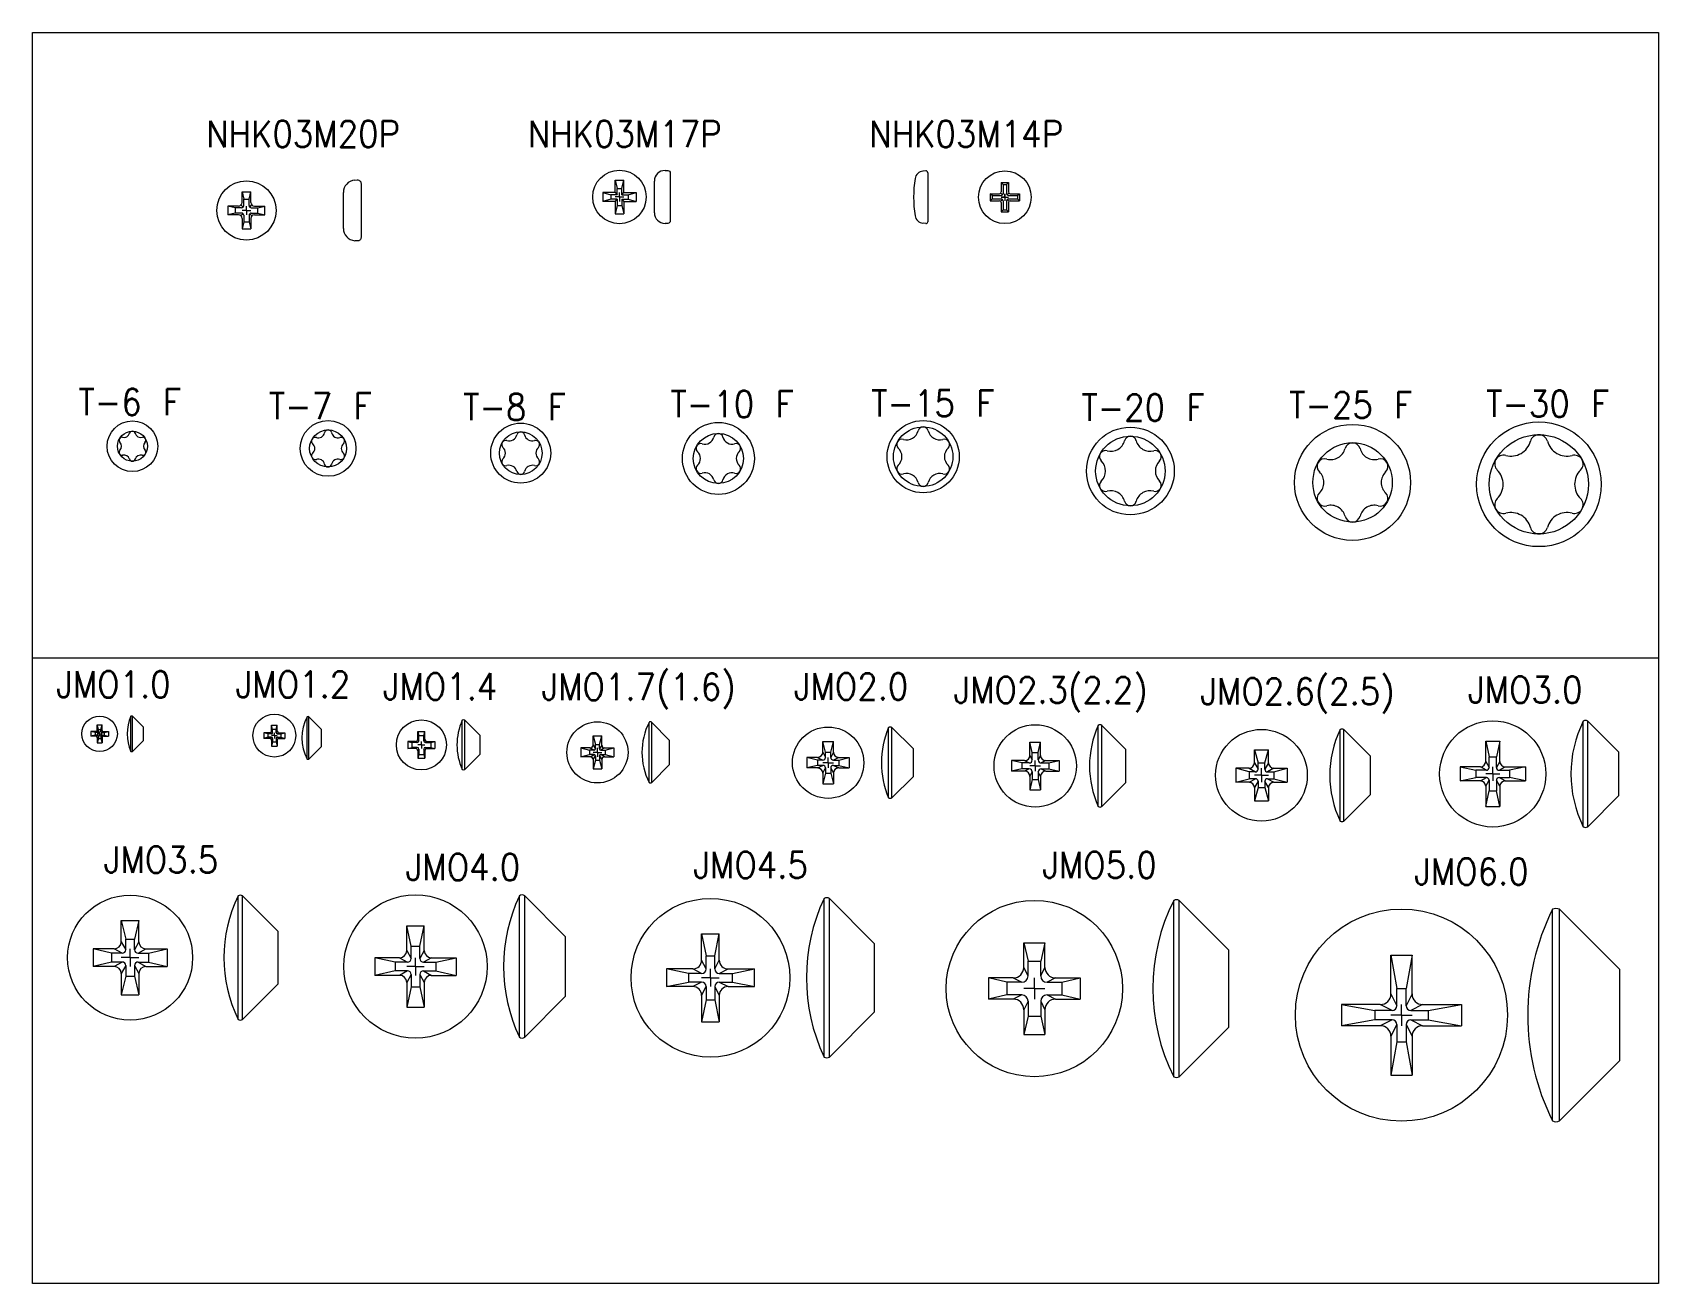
# Model space of a CAD drawing. Header units: millimetres. Extents: x 1190 to 1493, y 468 to 700.
# Drawn here: x 1295.4 to 1387.6, y 548 to 618.9 of the extents above; entities that cross this region are included whole.
import ezdxf

# ---------------------------------------------------------------- set-up
doc = ezdxf.new("R2010")
doc.units = ezdxf.units.MM
doc.styles.add('数字', font='txt.shx', dxfattribs={"width": 0.9, "height": 3, "bigfont": 'gbcbig.shx'})

msp = doc.modelspace()

# ---------------------------------------------------------------- linework, layer by layer
at = {"lineweight": 5}
for p, q in [((1328.467, 609.866), (1328.467, 610.566)), ((1328.467, 610.566), (1328.967, 610.566)), ((1328.967, 609.866), (1328.967, 610.566)), ((1307.316, 609.302), (1307.316, 609.902)), ((1307.316, 609.902), (1307.816, 609.902)), ((1307.414, 609.127), (1307.414, 609.493)), ((1307.414, 609.493), (1307.719, 609.493)), ((1307.719, 609.127), (1307.719, 609.493)), ((1307.816, 609.302), (1307.816, 609.902)), ((1328.467, 609.866), (1327.767, 609.866)), ((1327.767, 609.866), (1327.767, 609.366)), ((1328.589, 609.744), (1328.23, 609.744)), ((1328.23, 609.744), (1328.23, 609.487)), ((1328.589, 609.487), (1328.23, 609.487)), ((1328.717, 609.616), (1328.467, 609.616)), ((1328.589, 609.744), (1328.589, 610.103)), ((1328.589, 610.103), (1328.846, 610.103)), ((1328.589, 609.487), (1328.589, 609.128)), ((1328.717, 609.616), (1328.717, 609.866)), ((1328.717, 609.616), (1328.967, 609.616)), ((1328.717, 609.616), (1328.717, 609.366)), ((1328.846, 609.744), (1328.846, 610.103)), ((1328.846, 609.744), (1329.205, 609.744)), ((1328.846, 609.487), (1329.205, 609.487)), ((1328.846, 609.487), (1328.846, 609.128)), ((1328.967, 609.866), (1329.667, 609.866)), ((1329.205, 609.744), (1329.205, 609.487)), ((1329.667, 609.866), (1329.667, 609.366)), ((1307.116, 609.102), (1306.516, 609.102)), ((1306.516, 609.102), (1306.516, 608.602)), ((1307.116, 608.602), (1306.516, 608.602)), ((1307.292, 609.005), (1306.926, 609.005)), ((1306.926, 609.005), (1306.926, 608.699)), ((1307.292, 608.699), (1306.926, 608.699)), ((1307.566, 608.852), (1307.316, 608.852)), ((1307.414, 608.577), (1307.414, 608.211)), ((1307.566, 608.852), (1307.566, 609.102)), ((1307.566, 608.852), (1307.816, 608.852)), ((1307.566, 608.852), (1307.566, 608.602)), ((1307.719, 608.577), (1307.719, 608.211)), ((1307.841, 609.005), (1308.207, 609.005)), ((1307.841, 608.699), (1308.207, 608.699)), ((1308.016, 609.102), (1308.616, 609.102)), ((1308.016, 608.602), (1308.616, 608.602)), ((1308.207, 608.699), (1308.207, 609.005)), ((1308.616, 608.602), (1308.616, 609.102)), ((1328.467, 609.366), (1327.767, 609.366)), ((1328.467, 609.366), (1328.467, 608.666)), ((1328.467, 608.666), (1328.967, 608.666)), ((1328.589, 609.128), (1328.846, 609.128)), ((1328.967, 609.366), (1329.667, 609.366)), ((1328.967, 609.366), (1328.967, 608.666)), ((1307.316, 608.402), (1307.316, 607.802)), ((1307.316, 607.802), (1307.816, 607.802)), ((1307.414, 608.211), (1307.719, 608.211)), ((1307.816, 608.402), (1307.816, 607.802)), ((1295.437, 583.473), (1387.631, 583.473))]:
    msp.add_line(p, q, dxfattribs=at)
at = {"lineweight": 5, "ltscale": 0.5}
for p, q in [((1328.467, 610.566), (1328.589, 610.103)), ((1328.846, 610.103), (1328.967, 610.566)), ((1346.093, 611.092), (1345.929, 611.078)), ((1346.201, 610.993), (1346.201, 608.211)), ((1350.369, 610.427), (1350.369, 609.902)), ((1350.369, 610.427), (1350.769, 610.427)), ((1350.469, 610.327), (1350.369, 610.427)), ((1350.469, 610.327), (1350.469, 609.802)), ((1350.469, 610.327), (1350.669, 610.327)), ((1350.669, 610.327), (1350.769, 610.427)), ((1350.669, 610.327), (1350.669, 609.802)), ((1350.769, 610.427), (1350.769, 609.902)), ((1307.316, 609.902), (1307.414, 609.493)), ((1307.719, 609.493), (1307.816, 609.902)), ((1327.767, 609.866), (1328.23, 609.744)), ((1328.23, 609.487), (1327.767, 609.366)), ((1328.467, 609.866), (1328.589, 609.744)), ((1328.467, 609.366), (1328.589, 609.487)), ((1328.846, 609.744), (1328.967, 609.866)), ((1328.846, 609.487), (1328.967, 609.366)), ((1329.205, 609.744), (1329.667, 609.866)), ((1329.205, 609.487), (1329.667, 609.366)), ((1349.744, 609.802), (1350.269, 609.802)), ((1349.744, 609.802), (1349.744, 609.402)), ((1349.844, 609.702), (1349.744, 609.802)), ((1349.844, 609.502), (1349.744, 609.402)), ((1349.744, 609.402), (1350.269, 609.402)), ((1349.844, 609.702), (1350.369, 609.702)), ((1349.844, 609.702), (1349.844, 609.502)), ((1349.844, 609.502), (1350.369, 609.502)), ((1350.439, 609.731), (1350.339, 609.831)), ((1350.439, 609.472), (1350.339, 609.372)), ((1350.569, 609.602), (1350.369, 609.602)), ((1350.369, 609.602), (1350.769, 609.602)), ((1350.469, 609.402), (1350.469, 608.877)), ((1350.569, 609.602), (1350.569, 609.802)), ((1350.569, 609.802), (1350.569, 609.402)), ((1350.569, 609.602), (1350.769, 609.602)), ((1350.569, 609.602), (1350.569, 609.402)), ((1350.669, 609.402), (1350.669, 608.877)), ((1350.698, 609.731), (1350.798, 609.831)), ((1350.698, 609.472), (1350.798, 609.372)), ((1350.769, 609.702), (1351.294, 609.702)), ((1350.769, 609.502), (1351.294, 609.502)), ((1350.869, 609.802), (1351.394, 609.802)), ((1350.869, 609.402), (1351.394, 609.402)), ((1351.294, 609.702), (1351.394, 609.802)), ((1351.294, 609.702), (1351.294, 609.502)), ((1351.294, 609.502), (1351.394, 609.402)), ((1351.394, 609.802), (1351.394, 609.402)), ((1306.926, 609.005), (1306.516, 609.102)), ((1306.926, 608.699), (1306.516, 608.602)), ((1307.378, 609.04), (1307.258, 609.161)), ((1307.378, 608.664), (1307.258, 608.543)), ((1307.755, 609.04), (1307.875, 609.161)), ((1307.755, 608.664), (1307.875, 608.543)), ((1308.207, 609.005), (1308.616, 609.102)), ((1308.207, 608.699), (1308.616, 608.602)), ((1328.589, 609.128), (1328.467, 608.666)), ((1328.846, 609.128), (1328.967, 608.666)), ((1350.369, 609.302), (1350.369, 608.777)), ((1350.469, 608.877), (1350.369, 608.777)), ((1350.369, 608.777), (1350.769, 608.777)), ((1350.469, 608.877), (1350.669, 608.877)), ((1350.669, 608.877), (1350.769, 608.777)), ((1350.769, 609.302), (1350.769, 608.777)), ((1307.414, 608.211), (1307.316, 607.802)), ((1307.719, 608.211), (1307.816, 607.802)), ((1346.093, 608.111), (1345.929, 608.126)), ((1301.008, 578.172), (1301.008, 580.172)), ((1301.108, 578.172), (1301.108, 580.172)), ((1301.108, 580.172), (1301.708, 579.572)), ((1311.009, 577.742), (1311.009, 580.142)), ((1311.109, 577.742), (1311.109, 580.142)), ((1311.109, 580.142), (1311.809, 579.442)), ((1319.803, 577.142), (1319.803, 579.942)), ((1319.953, 577.142), (1319.953, 579.942)), ((1319.953, 579.942), (1320.803, 579.092)), ((1383.366, 573.899), (1383.366, 579.899)), ((1383.616, 573.899), (1383.616, 579.899)), ((1383.616, 579.899), (1385.366, 578.149)), ((1299.024, 579.307), (1298.737, 579.307)), ((1298.737, 579.307), (1298.737, 579.037)), ((1298.987, 579.24), (1298.737, 579.307)), ((1298.987, 579.104), (1298.737, 579.037)), ((1299.024, 579.037), (1298.737, 579.037)), ((1299.132, 579.24), (1298.987, 579.24)), ((1298.987, 579.24), (1298.987, 579.104)), ((1299.132, 579.104), (1298.987, 579.104)), ((1299.132, 579.24), (1299.024, 579.307)), ((1299.132, 579.104), (1299.024, 579.037)), ((1299.108, 579.391), (1299.108, 579.677)), ((1299.108, 579.677), (1299.377, 579.677)), ((1299.174, 579.427), (1299.108, 579.677)), ((1299.174, 579.283), (1299.108, 579.391)), ((1299.242, 579.172), (1299.108, 579.172)), ((1299.174, 579.062), (1299.108, 578.953)), ((1299.174, 579.283), (1299.174, 579.427)), ((1299.174, 579.427), (1299.31, 579.427)), ((1299.174, 579.062), (1299.174, 578.917)), ((1299.242, 579.172), (1299.242, 579.307)), ((1299.242, 579.172), (1299.242, 579.037)), ((1299.242, 579.172), (1299.377, 579.172)), ((1299.31, 579.427), (1299.377, 579.677)), ((1299.31, 579.283), (1299.31, 579.427)), ((1299.31, 579.283), (1299.377, 579.391)), ((1299.31, 579.062), (1299.31, 578.917)), ((1299.31, 579.062), (1299.377, 578.953)), ((1299.353, 579.24), (1299.461, 579.307)), ((1299.353, 579.24), (1299.497, 579.24)), ((1299.353, 579.104), (1299.497, 579.104)), ((1299.353, 579.104), (1299.461, 579.037)), ((1299.377, 579.391), (1299.377, 579.677)), ((1299.461, 579.307), (1299.747, 579.307)), ((1299.461, 579.037), (1299.747, 579.037)), ((1299.497, 579.24), (1299.747, 579.307)), ((1299.497, 579.24), (1299.497, 579.104)), ((1299.497, 579.104), (1299.747, 579.037)), ((1299.747, 579.307), (1299.747, 579.037)), ((1301.708, 579.572), (1301.708, 578.772)), ((1308.889, 579.232), (1308.549, 579.232)), ((1308.549, 579.232), (1308.549, 578.912)), ((1308.789, 579.168), (1308.549, 579.232)), ((1308.789, 578.976), (1308.549, 578.912)), ((1308.993, 579.168), (1308.789, 579.168)), ((1308.789, 579.168), (1308.789, 578.976)), ((1308.993, 578.976), (1308.789, 578.976)), ((1308.993, 579.168), (1308.889, 579.232)), ((1308.889, 578.912), (1308.993, 578.976)), ((1308.989, 579.332), (1308.989, 579.672)), ((1308.989, 579.672), (1309.309, 579.672)), ((1309.053, 579.432), (1308.989, 579.672)), ((1308.989, 579.332), (1309.053, 579.228)), ((1309.149, 579.072), (1308.989, 579.072)), ((1309.053, 579.228), (1309.053, 579.432)), ((1309.053, 579.432), (1309.245, 579.432)), ((1309.149, 579.072), (1309.149, 579.232)), ((1309.149, 579.072), (1309.149, 578.912)), ((1309.149, 579.072), (1309.309, 579.072)), ((1309.245, 579.432), (1309.309, 579.672)), ((1309.245, 579.228), (1309.245, 579.432)), ((1309.245, 579.228), (1309.309, 579.332)), ((1309.409, 579.232), (1309.305, 579.168)), ((1309.305, 579.168), (1309.509, 579.168)), ((1309.305, 578.976), (1309.509, 578.976)), ((1309.409, 578.912), (1309.305, 578.976)), ((1309.309, 579.332), (1309.309, 579.672)), ((1309.409, 579.232), (1309.749, 579.232)), ((1309.509, 579.168), (1309.749, 579.232)), ((1309.509, 579.168), (1309.509, 578.976)), ((1309.509, 578.976), (1309.749, 578.912)), ((1309.749, 579.232), (1309.749, 578.912)), ((1311.809, 579.442), (1311.809, 578.442)), ((1317.282, 578.871), (1317.282, 579.301)), ((1317.282, 579.301), (1317.686, 579.301)), ((1317.282, 579.301), (1317.342, 579.076)), ((1317.342, 578.774), (1317.342, 579.076)), ((1317.342, 579.076), (1317.626, 579.076)), ((1317.626, 579.076), (1317.686, 579.301)), ((1317.626, 578.774), (1317.626, 579.076)), ((1317.686, 578.871), (1317.686, 579.301)), ((1320.803, 579.092), (1320.803, 577.992)), ((1327.218, 578.528), (1327.218, 579.059)), ((1327.218, 579.059), (1327.719, 579.059)), ((1327.218, 579.059), (1327.35, 578.566)), ((1327.587, 578.566), (1327.719, 579.059)), ((1327.719, 578.528), (1327.719, 579.059)), ((1330.395, 576.421), (1330.395, 579.821)), ((1330.545, 576.421), (1330.545, 579.821)), ((1330.545, 579.821), (1331.545, 578.821)), ((1343.968, 575.536), (1343.968, 579.536)), ((1344.168, 575.536), (1344.168, 579.536)), ((1344.168, 579.536), (1345.368, 578.336)), ((1355.869, 575.053), (1355.869, 579.653)), ((1356.069, 575.053), (1356.069, 579.653)), ((1356.069, 579.653), (1357.419, 578.303)), ((1369.588, 574.223), (1369.588, 579.423)), ((1369.788, 574.223), (1369.788, 579.423)), ((1369.788, 579.423), (1371.288, 577.923)), ((1299.108, 578.953), (1299.108, 578.667)), ((1299.174, 578.917), (1299.108, 578.667)), ((1299.108, 578.667), (1299.377, 578.667)), ((1299.174, 578.917), (1299.31, 578.917)), ((1299.31, 578.917), (1299.377, 578.667)), ((1299.377, 578.953), (1299.377, 578.667)), ((1301.108, 578.172), (1301.708, 578.772)), ((1308.889, 578.912), (1308.549, 578.912)), ((1309.053, 578.916), (1308.989, 578.812)), ((1308.989, 578.812), (1308.989, 578.472)), ((1309.053, 578.712), (1308.989, 578.472)), ((1308.989, 578.472), (1309.309, 578.472)), ((1309.053, 578.916), (1309.053, 578.712)), ((1309.053, 578.712), (1309.245, 578.712)), ((1309.245, 578.916), (1309.245, 578.712)), ((1309.245, 578.916), (1309.309, 578.812)), ((1309.245, 578.712), (1309.309, 578.472)), ((1309.309, 578.812), (1309.309, 578.472)), ((1309.409, 578.912), (1309.749, 578.912)), ((1311.109, 577.742), (1311.809, 578.442)), ((1317.156, 578.745), (1316.726, 578.745)), ((1316.726, 578.745), (1316.726, 578.34)), ((1316.726, 578.745), (1316.95, 578.685)), ((1316.726, 578.34), (1316.95, 578.4)), ((1317.156, 578.34), (1316.726, 578.34)), ((1317.253, 578.685), (1316.95, 578.685)), ((1316.95, 578.685), (1316.95, 578.4)), ((1317.253, 578.4), (1316.95, 578.4)), ((1317.156, 578.745), (1317.253, 578.685)), ((1317.253, 578.4), (1317.156, 578.34)), ((1317.282, 578.871), (1317.342, 578.774)), ((1317.484, 578.542), (1317.282, 578.542)), ((1317.342, 578.311), (1317.282, 578.214)), ((1317.282, 578.214), (1317.282, 577.784)), ((1317.342, 578.311), (1317.342, 578.009)), ((1317.484, 578.542), (1317.484, 578.745)), ((1317.484, 578.542), (1317.484, 578.34)), ((1317.484, 578.542), (1317.686, 578.542)), ((1317.686, 578.871), (1317.626, 578.774)), ((1317.626, 578.311), (1317.626, 578.009)), ((1317.686, 578.214), (1317.626, 578.311)), ((1317.686, 578.214), (1317.686, 577.784)), ((1317.813, 578.745), (1317.715, 578.685)), ((1317.715, 578.685), (1318.018, 578.685)), ((1317.715, 578.4), (1318.018, 578.4)), ((1317.715, 578.4), (1317.813, 578.34)), ((1317.813, 578.745), (1318.242, 578.745)), ((1317.813, 578.34), (1318.242, 578.34)), ((1318.018, 578.685), (1318.242, 578.745)), ((1318.018, 578.685), (1318.018, 578.4)), ((1318.018, 578.4), (1318.242, 578.34)), ((1318.242, 578.745), (1318.242, 578.34)), ((1327.062, 578.371), (1326.53, 578.371)), ((1326.53, 578.371), (1326.53, 577.871)), ((1326.53, 578.371), (1327.024, 578.24)), ((1327.276, 578.24), (1327.024, 578.24)), ((1327.024, 578.24), (1327.024, 578.002)), ((1327.062, 578.371), (1327.276, 578.24)), ((1327.218, 578.528), (1327.35, 578.314)), ((1327.469, 578.121), (1327.218, 578.121)), ((1327.35, 578.314), (1327.35, 578.566)), ((1327.35, 578.566), (1327.587, 578.566)), ((1327.469, 578.121), (1327.469, 578.371)), ((1327.469, 578.121), (1327.469, 577.871)), ((1327.469, 578.121), (1327.719, 578.121)), ((1327.587, 578.314), (1327.587, 578.566)), ((1327.719, 578.528), (1327.587, 578.314)), ((1327.875, 578.371), (1327.661, 578.24)), ((1327.661, 578.24), (1327.913, 578.24)), ((1327.875, 578.371), (1328.407, 578.371)), ((1327.913, 578.24), (1328.407, 578.371)), ((1327.913, 578.24), (1327.913, 578.002)), ((1328.407, 578.371), (1328.407, 577.871)), ((1331.545, 578.821), (1331.545, 577.421)), ((1340.25, 578.136), (1340.25, 578.736)), ((1340.25, 578.736), (1340.85, 578.736)), ((1340.399, 578.137), (1340.25, 578.736)), ((1340.25, 578.136), (1340.399, 577.837)), ((1340.399, 577.837), (1340.399, 578.137)), ((1340.399, 578.137), (1340.7, 578.137)), ((1340.7, 578.137), (1340.85, 578.736)), ((1340.7, 577.837), (1340.7, 578.137)), ((1340.85, 578.136), (1340.7, 577.837)), ((1340.85, 578.136), (1340.85, 578.736)), ((1345.368, 578.336), (1345.368, 576.736)), ((1351.993, 577.953), (1351.993, 578.703)), ((1351.993, 578.703), (1352.593, 578.703)), ((1352.122, 578.122), (1351.993, 578.703)), ((1352.122, 577.695), (1352.122, 578.122)), ((1352.122, 578.122), (1352.464, 578.122)), ((1352.464, 578.122), (1352.593, 578.703)), ((1352.464, 577.695), (1352.464, 578.122)), ((1352.593, 577.953), (1352.593, 578.703)), ((1357.419, 578.303), (1357.419, 576.403)), ((1364.719, 577.523), (1364.719, 578.273)), ((1364.719, 578.273), (1365.519, 578.273)), ((1364.719, 578.273), (1364.926, 577.522)), ((1365.312, 577.522), (1365.519, 578.273)), ((1365.519, 577.523), (1365.519, 578.273)), ((1377.834, 577.599), (1377.834, 578.749)), ((1377.834, 578.749), (1378.634, 578.749)), ((1377.834, 578.749), (1378.026, 577.859)), ((1378.634, 578.749), (1378.441, 577.859)), ((1378.634, 577.599), (1378.634, 578.749)), ((1385.366, 578.149), (1385.366, 575.649)), ((1317.342, 578.009), (1317.282, 577.784)), ((1317.282, 577.784), (1317.686, 577.784)), ((1317.342, 578.009), (1317.626, 578.009)), ((1317.626, 578.009), (1317.686, 577.784)), ((1319.953, 577.142), (1320.803, 577.992)), ((1326.53, 577.871), (1327.024, 578.002)), ((1327.062, 577.871), (1326.53, 577.871)), ((1327.276, 578.002), (1327.024, 578.002)), ((1327.062, 577.871), (1327.276, 578.002)), ((1327.218, 577.714), (1327.35, 577.928)), ((1327.218, 577.714), (1327.218, 577.183)), ((1327.35, 577.676), (1327.218, 577.183)), ((1327.218, 577.183), (1327.719, 577.183)), ((1327.35, 577.928), (1327.35, 577.676)), ((1327.35, 577.676), (1327.587, 577.676)), ((1327.587, 577.928), (1327.587, 577.676)), ((1327.587, 577.928), (1327.719, 577.714)), ((1327.587, 577.676), (1327.719, 577.183)), ((1327.661, 578.002), (1327.913, 578.002)), ((1327.875, 577.871), (1327.661, 578.002)), ((1327.719, 577.714), (1327.719, 577.183)), ((1327.875, 577.871), (1328.407, 577.871)), ((1327.913, 578.002), (1328.407, 577.871)), ((1330.545, 576.421), (1331.545, 577.421)), ((1339.95, 577.836), (1339.35, 577.836)), ((1339.35, 577.836), (1339.35, 577.236)), ((1339.949, 577.687), (1339.35, 577.836)), ((1339.949, 577.386), (1339.35, 577.236)), ((1339.95, 577.236), (1339.35, 577.236)), ((1340.249, 577.687), (1339.949, 577.687)), ((1339.949, 577.687), (1339.949, 577.386)), ((1340.249, 577.386), (1339.949, 577.386)), ((1339.95, 577.836), (1340.249, 577.687)), ((1339.95, 577.236), (1340.249, 577.386)), ((1340.55, 577.536), (1340.25, 577.536)), ((1340.25, 576.936), (1340.399, 577.236)), ((1340.399, 577.236), (1340.399, 576.935)), ((1340.55, 577.536), (1340.55, 577.836)), ((1340.55, 577.536), (1340.85, 577.536)), ((1340.55, 577.536), (1340.55, 577.236)), ((1340.7, 577.236), (1340.7, 576.935)), ((1340.7, 577.236), (1340.85, 576.936)), ((1341.15, 577.836), (1340.85, 577.687)), ((1340.85, 577.687), (1341.151, 577.687)), ((1340.85, 577.386), (1341.151, 577.386)), ((1340.85, 577.386), (1341.15, 577.236)), ((1341.15, 577.836), (1341.75, 577.836)), ((1341.15, 577.236), (1341.75, 577.236)), ((1341.151, 577.687), (1341.75, 577.836)), ((1341.151, 577.687), (1341.151, 577.386)), ((1341.151, 577.386), (1341.75, 577.236)), ((1341.75, 577.836), (1341.75, 577.236)), ((1351.693, 577.653), (1350.943, 577.653)), ((1350.943, 577.653), (1350.943, 577.053)), ((1351.524, 577.524), (1350.943, 577.653)), ((1351.524, 577.182), (1350.943, 577.053)), ((1351.951, 577.524), (1351.524, 577.524)), ((1351.524, 577.524), (1351.524, 577.182)), ((1351.951, 577.182), (1351.524, 577.182)), ((1351.693, 577.653), (1351.951, 577.524)), ((1351.951, 577.182), (1351.693, 577.053)), ((1351.993, 577.953), (1352.122, 577.695)), ((1352.293, 577.353), (1351.993, 577.353)), ((1352.293, 577.353), (1352.293, 577.653)), ((1352.293, 577.353), (1352.293, 577.053)), ((1352.293, 577.353), (1352.593, 577.353)), ((1352.593, 577.953), (1352.464, 577.695)), ((1352.893, 577.653), (1352.634, 577.524)), ((1352.634, 577.524), (1353.062, 577.524)), ((1352.634, 577.182), (1353.062, 577.182)), ((1352.634, 577.182), (1352.893, 577.053)), ((1352.893, 577.653), (1353.643, 577.653)), ((1353.062, 577.524), (1353.643, 577.653)), ((1353.062, 577.524), (1353.062, 577.182)), ((1353.062, 577.182), (1353.643, 577.053)), ((1353.643, 577.653), (1353.643, 577.053)), ((1364.419, 577.223), (1363.669, 577.223)), ((1363.669, 577.223), (1363.669, 576.423)), ((1364.42, 577.016), (1363.669, 577.223)), ((1364.419, 577.223), (1364.782, 577.016)), ((1364.719, 577.523), (1364.926, 577.16)), ((1364.926, 577.16), (1364.926, 577.522)), ((1364.926, 577.522), (1365.312, 577.522)), ((1365.119, 576.823), (1365.119, 577.223)), ((1365.519, 577.523), (1365.312, 577.16)), ((1365.312, 577.16), (1365.312, 577.522)), ((1365.819, 577.223), (1365.457, 577.016)), ((1365.819, 577.223), (1366.569, 577.223)), ((1365.819, 577.016), (1366.569, 577.223)), ((1366.569, 577.223), (1366.569, 576.423)), ((1371.288, 577.923), (1371.288, 575.723)), ((1377.534, 577.299), (1376.384, 577.299)), ((1376.384, 577.299), (1376.384, 576.499)), ((1376.384, 577.299), (1377.274, 577.107)), ((1377.871, 577.107), (1377.534, 577.299)), ((1377.834, 577.599), (1378.026, 577.262)), ((1378.026, 577.262), (1378.026, 577.859)), ((1378.026, 577.859), (1378.441, 577.859)), ((1378.234, 576.899), (1378.234, 577.299)), ((1378.441, 577.262), (1378.441, 577.859)), ((1378.634, 577.599), (1378.441, 577.262)), ((1378.597, 577.107), (1378.934, 577.299)), ((1378.934, 577.299), (1380.084, 577.299)), ((1380.084, 577.299), (1379.193, 577.107)), ((1380.084, 577.299), (1380.084, 576.499)), ((1340.25, 576.936), (1340.25, 576.336)), ((1340.399, 576.935), (1340.25, 576.336)), ((1340.25, 576.336), (1340.85, 576.336)), ((1340.399, 576.935), (1340.7, 576.935)), ((1340.7, 576.935), (1340.85, 576.336)), ((1340.85, 576.936), (1340.85, 576.336)), ((1344.168, 575.536), (1345.368, 576.736)), ((1351.693, 577.053), (1350.943, 577.053)), ((1351.993, 576.753), (1352.122, 577.012)), ((1351.993, 576.753), (1351.993, 576.003)), ((1352.122, 576.584), (1351.993, 576.003)), ((1352.122, 577.012), (1352.122, 576.584)), ((1352.122, 576.584), (1352.464, 576.584)), ((1352.464, 577.012), (1352.464, 576.584)), ((1352.593, 576.753), (1352.464, 577.012)), ((1352.464, 576.584), (1352.593, 576.003)), ((1352.593, 576.753), (1352.593, 576.003)), ((1352.893, 577.053), (1353.643, 577.053)), ((1356.069, 575.053), (1357.419, 576.403)), ((1363.669, 576.423), (1364.42, 576.63)), ((1364.419, 576.423), (1363.669, 576.423)), ((1364.419, 576.423), (1364.782, 576.63)), ((1364.782, 577.016), (1364.42, 577.016)), ((1364.42, 577.016), (1364.42, 576.63)), ((1364.782, 576.63), (1364.42, 576.63)), ((1365.119, 576.823), (1364.719, 576.823)), ((1364.926, 576.485), (1364.719, 576.123)), ((1364.926, 576.485), (1364.926, 576.123)), ((1365.119, 576.823), (1365.519, 576.823)), ((1365.119, 576.823), (1365.119, 576.423)), ((1365.312, 576.485), (1365.312, 576.123)), ((1365.519, 576.123), (1365.312, 576.485)), ((1365.457, 577.016), (1365.819, 577.016)), ((1365.457, 576.63), (1365.819, 576.63)), ((1365.457, 576.63), (1365.819, 576.423)), ((1365.819, 577.016), (1365.819, 576.63)), ((1365.819, 576.63), (1366.569, 576.423)), ((1365.819, 576.423), (1366.569, 576.423)), ((1376.384, 576.499), (1377.274, 576.692)), ((1377.534, 576.499), (1376.384, 576.499)), ((1377.871, 577.107), (1377.274, 577.107)), ((1377.274, 577.107), (1377.274, 576.692)), ((1377.871, 576.692), (1377.274, 576.692)), ((1377.534, 576.499), (1377.871, 576.692)), ((1378.234, 576.899), (1377.834, 576.899)), ((1377.834, 576.199), (1378.026, 576.536)), ((1378.026, 576.536), (1378.026, 575.94)), ((1378.234, 576.899), (1378.634, 576.899)), ((1378.234, 576.899), (1378.234, 576.499)), ((1378.441, 576.536), (1378.441, 575.94)), ((1378.634, 576.199), (1378.441, 576.536)), ((1378.597, 577.107), (1379.193, 577.107)), ((1378.597, 576.692), (1379.193, 576.692)), ((1378.934, 576.499), (1378.597, 576.692)), ((1378.934, 576.499), (1380.084, 576.499)), ((1379.193, 577.107), (1379.193, 576.692)), ((1380.084, 576.499), (1379.193, 576.692)), ((1351.993, 576.003), (1352.593, 576.003)), ((1364.719, 576.123), (1364.719, 575.373)), ((1364.926, 576.123), (1364.719, 575.373)), ((1364.719, 575.373), (1365.519, 575.373)), ((1364.926, 576.123), (1365.312, 576.123)), ((1365.312, 576.123), (1365.519, 575.373)), ((1365.519, 576.123), (1365.519, 575.373)), ((1369.788, 574.223), (1371.288, 575.723)), ((1377.834, 576.199), (1377.834, 575.049)), ((1377.834, 575.049), (1378.026, 575.94)), ((1378.026, 575.94), (1378.441, 575.94)), ((1378.634, 575.049), (1378.441, 575.94)), ((1378.634, 576.199), (1378.634, 575.049)), ((1383.616, 573.899), (1385.366, 575.649)), ((1377.834, 575.049), (1378.634, 575.049)), ((1307.093, 562.982), (1307.093, 569.982)), ((1307.343, 562.982), (1307.343, 569.982)), ((1307.343, 569.982), (1309.343, 567.982)), ((1323.043, 561.978), (1323.043, 569.978)), ((1323.343, 561.978), (1323.343, 569.978)), ((1323.343, 569.978), (1325.643, 567.678)), ((1340.318, 560.84), (1340.318, 569.84)), ((1340.618, 560.84), (1340.618, 569.84)), ((1340.618, 569.84), (1343.168, 567.29)), ((1360.154, 559.728), (1360.154, 569.728)), ((1360.454, 559.728), (1360.454, 569.728)), ((1360.454, 569.728), (1363.254, 566.928)), ((1381.62, 557.222), (1381.62, 569.222)), ((1382.02, 557.222), (1382.02, 569.222)), ((1382.02, 569.222), (1385.42, 565.822)), ((1300.471, 567.382), (1300.471, 568.582)), ((1300.471, 568.582), (1301.471, 568.582)), ((1300.471, 568.582), (1300.721, 567.532)), ((1301.471, 568.582), (1301.221, 567.532)), ((1301.471, 567.382), (1301.471, 568.582)), ((1309.343, 567.982), (1309.343, 564.982)), ((1316.653, 566.878), (1316.653, 568.278)), ((1316.653, 568.278), (1317.653, 568.278)), ((1316.903, 567.128), (1316.653, 568.278)), ((1317.403, 567.128), (1317.653, 568.278)), ((1317.653, 566.878), (1317.653, 568.278)), ((1300.471, 567.382), (1300.721, 566.932)), ((1300.721, 566.932), (1300.721, 567.532)), ((1300.721, 567.532), (1301.221, 567.532)), ((1301.221, 566.932), (1301.221, 567.532)), ((1301.471, 567.382), (1301.221, 566.932)), ((1316.903, 566.428), (1316.903, 567.128)), ((1316.903, 567.128), (1317.403, 567.128)), ((1317.403, 566.428), (1317.403, 567.128)), ((1325.643, 567.678), (1325.643, 564.278)), ((1333.376, 566.34), (1333.376, 567.84)), ((1333.376, 567.84), (1334.376, 567.84)), ((1333.376, 567.84), (1333.626, 566.59)), ((1334.126, 566.59), (1334.376, 567.84)), ((1334.376, 566.34), (1334.376, 567.84)), ((1343.168, 567.29), (1343.168, 563.39)), ((1351.644, 565.928), (1351.644, 567.328)), ((1351.644, 567.328), (1352.844, 567.328)), ((1351.644, 567.328), (1351.884, 566.288)), ((1352.844, 567.328), (1352.604, 566.288)), ((1352.844, 565.928), (1352.844, 567.328)), ((1300.071, 566.982), (1298.871, 566.982)), ((1298.871, 566.982), (1298.871, 565.982)), ((1299.921, 566.732), (1298.871, 566.982)), ((1299.921, 566.232), (1298.871, 565.982)), ((1300.521, 566.732), (1299.921, 566.732)), ((1299.921, 566.732), (1299.921, 566.232)), ((1300.521, 566.232), (1299.921, 566.232)), ((1300.521, 566.732), (1300.071, 566.982)), ((1300.521, 566.232), (1300.071, 565.982)), ((1300.971, 566.482), (1300.471, 566.482)), ((1300.971, 566.482), (1300.971, 566.982)), ((1300.971, 566.482), (1300.971, 565.982)), ((1300.971, 566.482), (1301.471, 566.482)), ((1301.421, 566.732), (1301.871, 566.982)), ((1301.421, 566.732), (1302.021, 566.732)), ((1301.421, 566.232), (1302.021, 566.232)), ((1301.421, 566.232), (1301.871, 565.982)), ((1301.871, 566.982), (1303.071, 566.982)), ((1302.021, 566.732), (1303.071, 566.982)), ((1302.021, 566.732), (1302.021, 566.232)), ((1302.021, 566.232), (1303.071, 565.982)), ((1303.071, 566.982), (1303.071, 565.982)), ((1316.253, 566.478), (1314.853, 566.478)), ((1314.853, 566.478), (1314.853, 565.478)), ((1316.003, 566.228), (1314.853, 566.478)), ((1316.703, 566.228), (1316.003, 566.228)), ((1316.003, 566.228), (1316.003, 565.728)), ((1316.253, 566.478), (1316.703, 566.228)), ((1316.653, 566.878), (1316.903, 566.428)), ((1317.153, 565.978), (1317.153, 566.478)), ((1317.653, 566.878), (1317.403, 566.428)), ((1318.053, 566.478), (1317.603, 566.228)), ((1317.603, 566.228), (1318.303, 566.228)), ((1318.053, 566.478), (1319.453, 566.478)), ((1318.303, 566.228), (1319.453, 566.478)), ((1318.303, 566.228), (1318.303, 565.728)), ((1319.453, 566.478), (1319.453, 565.478)), ((1333.626, 565.84), (1333.376, 566.34)), ((1333.626, 565.84), (1333.626, 566.59)), ((1333.626, 566.59), (1334.126, 566.59)), ((1334.126, 565.84), (1334.126, 566.59)), ((1334.126, 565.84), (1334.376, 566.34)), ((1351.884, 565.448), (1351.884, 566.288)), ((1351.884, 566.288), (1352.604, 566.288)), ((1352.604, 565.448), (1352.604, 566.288)), ((1363.254, 566.928), (1363.254, 562.528)), ((1372.458, 564.422), (1372.458, 566.622)), ((1372.458, 566.622), (1373.658, 566.622)), ((1372.458, 566.622), (1372.792, 564.728)), ((1373.658, 566.622), (1373.324, 564.728)), ((1373.658, 564.422), (1373.658, 566.622)), ((1300.071, 565.982), (1298.871, 565.982)), ((1300.721, 566.032), (1300.471, 565.582)), ((1300.471, 565.582), (1300.471, 564.382)), ((1300.721, 565.432), (1300.471, 564.382)), ((1300.721, 566.032), (1300.721, 565.432)), ((1300.721, 565.432), (1301.221, 565.432)), ((1301.221, 566.032), (1301.221, 565.432)), ((1301.221, 566.032), (1301.471, 565.582)), ((1301.221, 565.432), (1301.471, 564.382)), ((1301.471, 565.582), (1301.471, 564.382)), ((1301.871, 565.982), (1303.071, 565.982)), ((1316.003, 565.728), (1314.853, 565.478)), ((1316.253, 565.478), (1314.853, 565.478)), ((1316.703, 565.728), (1316.003, 565.728)), ((1316.703, 565.728), (1316.253, 565.478)), ((1317.153, 565.978), (1316.653, 565.978)), ((1316.903, 565.528), (1316.653, 565.078)), ((1316.903, 565.528), (1316.903, 564.828)), ((1317.153, 565.978), (1317.153, 565.478)), ((1317.153, 565.978), (1317.653, 565.978)), ((1317.403, 565.528), (1317.403, 564.828)), ((1317.403, 565.528), (1317.653, 565.078)), ((1317.603, 565.728), (1318.303, 565.728)), ((1317.603, 565.728), (1318.053, 565.478)), ((1318.053, 565.478), (1319.453, 565.478)), ((1318.303, 565.728), (1319.453, 565.478)), ((1332.876, 565.84), (1331.376, 565.84)), ((1331.376, 565.84), (1331.376, 564.84)), ((1332.626, 565.59), (1331.376, 565.84)), ((1333.376, 565.59), (1332.626, 565.59)), ((1332.626, 565.59), (1332.626, 565.09)), ((1333.376, 565.59), (1332.876, 565.84)), ((1333.876, 565.34), (1333.376, 565.34)), ((1333.876, 565.34), (1333.876, 565.84)), ((1333.876, 565.34), (1334.376, 565.34)), ((1333.876, 565.34), (1333.876, 564.84)), ((1334.376, 565.59), (1334.876, 565.84)), ((1334.376, 565.59), (1335.126, 565.59)), ((1334.876, 565.84), (1336.376, 565.84)), ((1335.126, 565.59), (1336.376, 565.84)), ((1335.126, 565.09), (1335.126, 565.59)), ((1336.376, 564.84), (1336.376, 565.84)), ((1351.044, 565.328), (1349.644, 565.328)), ((1349.644, 565.328), (1349.644, 564.128)), ((1350.684, 565.088), (1349.644, 565.328)), ((1351.044, 565.328), (1351.524, 565.088)), ((1351.884, 565.448), (1351.644, 565.928)), ((1352.244, 564.728), (1352.244, 565.328)), ((1352.604, 565.448), (1352.844, 565.928)), ((1353.444, 565.328), (1352.964, 565.088)), ((1353.444, 565.328), (1354.844, 565.328)), ((1353.804, 565.088), (1354.844, 565.328)), ((1354.844, 565.328), (1354.844, 564.128)), ((1385.42, 565.822), (1385.42, 560.622)), ((1300.471, 564.382), (1301.471, 564.382)), ((1307.343, 562.982), (1309.343, 564.982)), ((1316.653, 565.078), (1316.653, 563.678)), ((1316.903, 564.828), (1316.653, 563.678)), ((1316.903, 564.828), (1317.403, 564.828)), ((1317.403, 564.828), (1317.653, 563.678)), ((1317.653, 565.078), (1317.653, 563.678)), ((1323.343, 561.978), (1325.643, 564.278)), ((1331.376, 564.84), (1332.626, 565.09)), ((1332.876, 564.84), (1331.376, 564.84)), ((1333.376, 565.09), (1332.626, 565.09)), ((1333.376, 565.09), (1332.876, 564.84)), ((1333.376, 564.34), (1333.626, 564.84)), ((1333.376, 564.34), (1333.376, 562.84)), ((1333.626, 564.84), (1333.626, 564.09)), ((1334.126, 564.84), (1334.126, 564.09)), ((1334.126, 564.84), (1334.376, 564.34)), ((1334.376, 565.09), (1335.126, 565.09)), ((1334.376, 565.09), (1334.876, 564.84)), ((1334.376, 564.34), (1334.376, 562.84)), ((1334.876, 564.84), (1336.376, 564.84)), ((1335.126, 565.09), (1336.376, 564.84)), ((1350.684, 564.368), (1349.644, 564.128)), ((1351.524, 565.088), (1350.684, 565.088)), ((1350.684, 565.088), (1350.684, 564.368)), ((1351.524, 564.368), (1350.684, 564.368)), ((1351.524, 564.368), (1351.044, 564.128)), ((1352.244, 564.728), (1351.644, 564.728)), ((1352.244, 564.728), (1352.244, 564.128)), ((1352.244, 564.728), (1352.844, 564.728)), ((1352.964, 565.088), (1353.804, 565.088)), ((1352.964, 564.368), (1353.804, 564.368)), ((1352.964, 564.368), (1353.444, 564.128)), ((1353.804, 565.088), (1353.804, 564.368)), ((1353.804, 564.368), (1354.844, 564.128)), ((1372.458, 564.422), (1372.792, 563.753)), ((1372.792, 563.753), (1372.792, 564.728)), ((1372.792, 564.728), (1373.324, 564.728)), ((1373.324, 563.753), (1373.324, 564.728)), ((1373.658, 564.422), (1373.324, 563.753)), ((1316.653, 563.678), (1317.653, 563.678)), ((1333.626, 564.09), (1333.376, 562.84)), ((1333.626, 564.09), (1334.126, 564.09)), ((1334.126, 564.09), (1334.376, 562.84)), ((1340.618, 560.84), (1343.168, 563.39)), ((1351.044, 564.128), (1349.644, 564.128)), ((1351.884, 564.008), (1351.644, 563.528)), ((1351.644, 563.528), (1351.644, 562.128)), ((1351.884, 564.008), (1351.884, 563.168)), ((1352.604, 564.008), (1352.604, 563.168)), ((1352.604, 564.008), (1352.844, 563.528)), ((1352.844, 563.528), (1352.844, 562.128)), ((1353.444, 564.128), (1354.844, 564.128)), ((1371.858, 563.822), (1369.658, 563.822)), ((1369.658, 563.822), (1369.658, 562.622)), ((1369.658, 563.822), (1371.552, 563.488)), ((1372.526, 563.488), (1371.552, 563.488)), ((1371.552, 563.488), (1371.552, 562.956)), ((1372.526, 563.488), (1371.858, 563.822)), ((1373.058, 563.222), (1373.058, 563.822)), ((1374.258, 563.822), (1373.59, 563.488)), ((1373.59, 563.488), (1374.564, 563.488)), ((1374.258, 563.822), (1376.458, 563.822)), ((1374.564, 563.488), (1376.458, 563.822)), ((1374.564, 563.488), (1374.564, 562.956)), ((1376.458, 563.822), (1376.458, 562.622)), ((1333.376, 562.84), (1334.376, 562.84)), ((1351.884, 563.168), (1351.644, 562.128)), ((1351.884, 563.168), (1352.604, 563.168)), ((1352.604, 563.168), (1352.844, 562.128)), ((1360.454, 559.728), (1363.254, 562.528)), ((1371.552, 562.956), (1369.658, 562.622)), ((1371.858, 562.622), (1369.658, 562.622)), ((1372.526, 562.956), (1371.552, 562.956)), ((1372.526, 562.956), (1371.858, 562.622)), ((1373.058, 563.222), (1372.458, 563.222)), ((1372.792, 562.69), (1372.458, 562.022)), ((1372.792, 562.69), (1372.792, 561.716)), ((1373.058, 563.222), (1373.658, 563.222)), ((1373.058, 563.222), (1373.058, 562.622)), ((1373.324, 562.69), (1373.324, 561.716)), ((1373.324, 562.69), (1373.658, 562.022)), ((1373.59, 562.956), (1374.564, 562.956)), ((1373.59, 562.956), (1374.258, 562.622)), ((1374.258, 562.622), (1376.458, 562.622)), ((1374.564, 562.956), (1376.458, 562.622)), ((1351.644, 562.128), (1352.844, 562.128)), ((1372.458, 562.022), (1372.458, 559.822)), ((1372.792, 561.716), (1372.458, 559.822)), ((1372.792, 561.716), (1373.324, 561.716)), ((1373.324, 561.716), (1373.658, 559.822)), ((1373.658, 562.022), (1373.658, 559.822)), ((1382.02, 557.222), (1385.42, 560.622)), ((1372.458, 559.822), (1373.658, 559.822))]:
    msp.add_line(p, q, dxfattribs=at)
at = {"lineweight": 5}
msp.add_lwpolyline([(1387.631, 548.005), (1295.437, 548.005), (1295.437, 618.94), (1387.631, 618.94)], close=True, dxfattribs=at)
for points in [[(1313.705, 610.57), (1313.849, 610.583, -0.440011), (1314.066, 610.384), (1314.066, 607.32, -0.440011), (1313.849, 607.121), (1313.705, 607.134)], [(1331.301, 611.116), (1331.451, 611.116, -0.414214), (1331.601, 610.966), (1331.601, 608.266, -0.414214), (1331.451, 608.116), (1331.301, 608.116)]]:
    msp.add_lwpolyline(points, format="xyb", dxfattribs=at)
for points in [[(1330.701, 608.716), (1330.701, 610.516)], [(1313.066, 607.831), (1313.066, 609.873)]]:
    msp.add_lwpolyline(points, dxfattribs=at)
for centre, radius in [((1307.566, 608.852), 1.68), ((1328.717, 609.616), 1.517), ((1345.938, 594.889), 1.685), ((1301.104, 595.48), 0.85), ((1312.196, 595.355), 1.05), ((1323.117, 595.089), 1.21), ((1334.326, 594.788), 1.42), ((1357.688, 594.076), 1.97), ((1370.284, 593.428), 2.25), ((1380.851, 593.321), 2.815)]:
    msp.add_circle(centre, radius, dxfattribs=at)
at = {"lineweight": 5, "ltscale": 0.5}
for centre, radius in [((1350.569, 609.602), 1.494), ((1301.104, 595.48), 1.436), ((1312.196, 595.355), 1.581), ((1323.117, 595.089), 1.7), ((1334.326, 594.788), 2.04), ((1345.938, 594.889), 2.047), ((1357.688, 594.076), 2.488), ((1370.284, 593.428), 3.292), ((1380.851, 593.321), 3.535), ((1299.242, 579.172), 1.005), ((1309.149, 579.072), 1.214), ((1317.484, 578.542), 1.418), ((1378.234, 576.899), 3.01), ((1327.469, 578.121), 1.734), ((1340.55, 577.536), 2.023), ((1352.293, 577.353), 2.334), ((1365.119, 576.823), 2.6), ((1300.971, 566.482), 3.544), ((1317.153, 565.978), 4.065), ((1333.876, 565.34), 4.5), ((1352.244, 564.728), 5), ((1373.058, 563.222), 6.013)]:
    msp.add_circle(centre, radius, dxfattribs=at)
at = {"lineweight": 5}
for centre, radius, start, end in [((1313.766, 609.873), 0.7, 95, 180), ((1331.301, 610.516), 0.6, 90, 180), ((1307.116, 609.302), 0.2, 270, 0), ((1307.116, 608.402), 0.2, 0, 90), ((1307.292, 609.127), 0.122, 270, 0), ((1307.292, 608.577), 0.122, 0, 90), ((1307.841, 609.127), 0.122, 180, 270), ((1307.841, 608.577), 0.122, 90, 180), ((1308.016, 609.302), 0.2, 180, 270), ((1308.016, 608.402), 0.2, 90, 180), ((1331.301, 608.716), 0.6, 180, 270), ((1313.766, 607.831), 0.7, 180, 265), ((1345.938, 596.277), 0.297, 14.09516, 165.90484), ((1300.515, 595.82), 0.17, 74.04986, 225.95014), ((1300.149, 595.48), 0.33, 315.53757, 44.46243), ((1300.626, 596.307), 0.33, 255.53757, 344.46243), ((1301.104, 596.16), 0.17, 14.04986, 165.95014), ((1301.581, 596.307), 0.33, 195.53757, 284.46243), ((1301.693, 595.82), 0.17, 314.04986, 105.95014), ((1302.059, 595.48), 0.33, 135.53757, 224.46243), ((1311.466, 595.776), 0.208, 72.08963, 227.91037), ((1311.086, 595.355), 0.36, 360, 47.91037), ((1311.641, 596.316), 0.36, 252.08963, 300), ((1311.641, 596.316), 0.36, 300, 347.91037), ((1312.196, 596.198), 0.208, 12.08963, 167.91037), ((1312.751, 596.316), 0.36, 192.08963, 240), ((1312.751, 596.316), 0.36, 240, 287.91037), ((1312.925, 595.776), 0.208, 312.08963, 107.91037), ((1313.306, 595.355), 0.36, 132.08963, 180), ((1322.264, 595.581), 0.225, 73.19481, 226.80519), ((1322.46, 596.228), 0.45, 253.19481, 300), ((1322.46, 596.228), 0.45, 300, 346.80519), ((1323.117, 596.073), 0.225, 13.19481, 166.80519), ((1323.775, 596.228), 0.45, 193.19481, 240), ((1323.775, 596.228), 0.45, 240, 286.80519), ((1323.97, 595.581), 0.225, 313.19481, 106.80519), ((1333.328, 595.364), 0.268, 72.98592, 227.01408), ((1333.559, 596.117), 0.52, 252.98592, 300), ((1333.559, 596.117), 0.52, 300, 347.01408), ((1334.326, 595.94), 0.268, 12.98592, 167.01408), ((1335.094, 596.117), 0.52, 192.98592, 240), ((1335.094, 596.117), 0.52, 240, 287.01408), ((1335.324, 595.364), 0.268, 312.98592, 107.01408), ((1344.735, 595.583), 0.297, 74.09516, 225.90484), ((1345, 596.513), 0.67, 254.09516, 300), ((1345, 596.513), 0.67, 300, 345.90484), ((1346.875, 596.513), 0.67, 194.09516, 240), ((1346.875, 596.513), 0.67, 240, 285.90484), ((1347.14, 595.583), 0.297, 314.09516, 105.90484), ((1356.576, 596.003), 0.81, 300, 344.96383), ((1357.688, 595.705), 0.342, 15.03617, 164.96383), ((1358.801, 596.003), 0.81, 195.03617, 240), ((1370.284, 595.242), 0.437, 14.29743, 165.70257), ((1379.269, 596.062), 1.14, 300, 344.9879), ((1380.851, 595.638), 0.498, 15.0121, 164.9879), ((1382.434, 596.062), 1.14, 195.0121, 240), ((1300.515, 595.14), 0.17, 134.04986, 285.95014), ((1300.626, 594.653), 0.33, 15.53757, 104.46243), ((1301.104, 594.8), 0.17, 194.04986, 345.95014), ((1301.581, 594.653), 0.33, 75.53757, 164.46243), ((1301.693, 595.14), 0.17, 254.04986, 45.95014), ((1311.466, 594.934), 0.208, 132.08963, 287.91037), ((1311.086, 595.355), 0.36, 312.08963, 0), ((1311.641, 594.394), 0.36, 60, 107.91037), ((1311.641, 594.394), 0.36, 12.08963, 60), ((1312.751, 594.394), 0.36, 120, 167.91037), ((1312.751, 594.394), 0.36, 72.08963, 120), ((1312.925, 594.934), 0.208, 252.08963, 47.91037), ((1313.306, 595.355), 0.36, 180, 227.91037), ((1322.264, 594.596), 0.225, 133.19481, 286.80519), ((1321.802, 595.089), 0.45, 0, 46.80519), ((1321.802, 595.089), 0.45, 313.19481, 0), ((1323.97, 594.596), 0.225, 253.19481, 46.80519), ((1324.432, 595.089), 0.45, 133.19481, 180), ((1324.432, 595.089), 0.45, 180, 226.80519), ((1332.791, 594.788), 0.52, 0, 47.01408), ((1332.791, 594.788), 0.52, 312.98592, 0), ((1335.861, 594.788), 0.52, 132.98592, 180), ((1335.861, 594.788), 0.52, 180, 227.01408), ((1344.063, 594.889), 0.67, 360, 45.90484), ((1344.063, 594.889), 0.67, 314.09516, 0), ((1347.813, 594.889), 0.67, 134.09516, 180), ((1347.813, 594.889), 0.67, 180, 225.90484), ((1356.278, 594.891), 0.342, 75.03617, 224.96383), ((1356.576, 596.003), 0.81, 255.03617, 300), ((1358.801, 596.003), 0.81, 240, 284.96383), ((1359.098, 594.891), 0.342, 315.03617, 104.96383), ((1368.714, 594.335), 0.437, 74.29743, 225.70257), ((1369.057, 595.555), 0.83, 254.29743, 300), ((1369.057, 595.555), 0.83, 300, 345.70257), ((1371.512, 595.555), 0.83, 194.29743, 240), ((1371.512, 595.555), 0.83, 240, 285.70257), ((1371.855, 594.335), 0.437, 314.29743, 105.70257), ((1378.845, 594.479), 0.498, 75.0121, 224.9879), ((1379.269, 596.062), 1.14, 255.0121, 300), ((1382.434, 596.062), 1.14, 240, 284.9879), ((1382.858, 594.479), 0.498, 315.0121, 104.9879), ((1312.196, 594.513), 0.208, 192.08963, 347.91037), ((1322.46, 593.95), 0.45, 60, 106.80519), ((1322.46, 593.95), 0.45, 13.19481, 60), ((1323.117, 594.104), 0.225, 193.19481, 346.80519), ((1323.775, 593.95), 0.45, 120, 166.80519), ((1323.775, 593.95), 0.45, 73.19481, 120), ((1333.328, 594.211), 0.268, 132.98592, 287.01408), ((1333.559, 593.458), 0.52, 60, 107.01408), ((1333.559, 593.458), 0.52, 12.98592, 60), ((1335.094, 593.458), 0.52, 120, 167.01408), ((1335.094, 593.458), 0.52, 72.98592, 120), ((1335.324, 594.211), 0.268, 252.98592, 47.01408), ((1344.735, 594.195), 0.297, 134.09516, 285.90484), ((1345, 593.265), 0.67, 60, 105.90484), ((1345, 593.265), 0.67, 14.09516, 60), ((1346.875, 593.265), 0.67, 120, 165.90484), ((1346.875, 593.265), 0.67, 74.09516, 120), ((1347.14, 594.195), 0.297, 254.09516, 45.90484), ((1355.463, 594.076), 0.81, 0, 44.96383), ((1355.463, 594.076), 0.81, 315.03617, 0), ((1359.913, 594.076), 0.81, 135.03617, 180), ((1359.913, 594.076), 0.81, 180, 224.96383), ((1367.829, 593.428), 0.83, 0, 45.70257), ((1372.739, 593.428), 0.83, 134.29743, 180), ((1377.686, 593.321), 1.14, 360, 44.9879), ((1384.016, 593.321), 1.14, 135.0121, 180), ((1334.326, 593.635), 0.268, 192.98592, 347.01408), ((1345.938, 593.5), 0.297, 194.09516, 345.90484), ((1356.278, 593.262), 0.342, 135.03617, 284.96383), ((1356.576, 592.15), 0.81, 60, 104.96383), ((1356.576, 592.15), 0.81, 15.03617, 60), ((1358.801, 592.15), 0.81, 120, 164.96383), ((1358.801, 592.15), 0.81, 75.03617, 120), ((1359.098, 593.262), 0.342, 255.03617, 44.96383), ((1368.714, 592.522), 0.437, 134.29743, 285.70257), ((1367.829, 593.428), 0.83, 314.29743, 0), ((1371.855, 592.522), 0.437, 254.29743, 45.70257), ((1372.739, 593.428), 0.83, 180, 225.70257), ((1377.686, 593.321), 1.14, 315.0121, 0), ((1384.016, 593.321), 1.14, 180, 224.9879), ((1357.688, 592.448), 0.342, 195.03617, 344.96383), ((1369.057, 591.302), 0.83, 60, 105.70257), ((1369.057, 591.302), 0.83, 14.29743, 60), ((1371.512, 591.302), 0.83, 120, 165.70257), ((1371.512, 591.302), 0.83, 74.29743, 120), ((1378.845, 592.163), 0.498, 135.0121, 284.9879), ((1382.858, 592.163), 0.498, 255.0121, 44.9879), ((1370.284, 591.615), 0.437, 194.29743, 345.70257), ((1379.269, 590.58), 1.14, 60, 104.9879), ((1379.269, 590.58), 1.14, 15.0121, 60), ((1382.434, 590.58), 1.14, 120, 164.9879), ((1382.434, 590.58), 1.14, 75.0121, 120), ((1380.851, 591.004), 0.498, 195.0121, 344.9879)]:
    msp.add_arc(centre, radius, start, end, dxfattribs=at)
at = {"lineweight": 5, "ltscale": 0.5}
for centre, radius, start, end in [((1352.398, 609.602), 7, 171.34598, 188.65402), ((1345.972, 610.58), 0.5, 95, 171.34598), ((1346.101, 610.993), 0.1, 0, 95), ((1350.269, 609.902), 0.1, 270, 360), ((1350.269, 609.302), 0.1, 0, 90), ((1350.369, 609.802), 0.1, 270, 360), ((1350.369, 609.402), 0.1, 0, 90), ((1350.769, 609.802), 0.1, 180, 270), ((1350.769, 609.402), 0.1, 90, 180), ((1350.869, 609.902), 0.1, 180, 270), ((1350.869, 609.302), 0.1, 90, 180), ((1345.972, 608.624), 0.5, 188.65402, 265), ((1346.101, 608.211), 0.1, 265, 0), ((1303.408, 579.172), 2.6, 157.38014, 202.61986), ((1301.058, 580.031), 0.15, 70.46284, 109.53716), ((1313.259, 578.942), 2.55, 151.92751, 208.07249), ((1311.059, 580.053), 0.102, 60.53244, 119.46756), ((1322.92, 578.542), 3.417, 155.81049, 204.18951), ((1319.878, 579.78), 0.179, 65.18536, 114.81464), ((1389.445, 576.899), 6.779, 153.73196, 206.26804), ((1383.491, 579.661), 0.269, 62.34556, 117.65444), ((1299.024, 579.391), 0.0842, 270, 0), ((1299.024, 578.953), 0.0842, 360, 90), ((1299.132, 579.283), 0.0425, 270, 0), ((1299.132, 579.062), 0.0425, 360, 90), ((1299.353, 579.283), 0.0425, 180, 270), ((1299.353, 579.062), 0.0425, 90, 180), ((1299.461, 579.391), 0.0842, 180, 270), ((1299.461, 578.953), 0.0842, 90, 180), ((1308.889, 579.332), 0.1, 270, 0), ((1308.993, 579.228), 0.06, 270, 0), ((1308.993, 578.916), 0.06, 360, 90), ((1309.305, 579.228), 0.06, 180, 270), ((1309.305, 578.916), 0.06, 90, 180), ((1309.409, 579.332), 0.1, 180, 270), ((1333.807, 578.121), 3.813, 153.51896, 206.48104), ((1330.47, 579.751), 0.102, 42.92528, 137.07472), ((1348.768, 577.536), 5.2, 157.38014, 202.61986), ((1344.068, 579.3), 0.256, 67.04986, 112.95014), ((1360.909, 577.353), 5.54, 155.47045, 204.52955), ((1355.969, 579.514), 0.172, 54.40204, 125.59796), ((1374.922, 576.823), 5.933, 154.01077, 205.98923), ((1369.688, 579.155), 0.286, 69.51773, 110.48227), ((1301.058, 578.313), 0.15, 250.46284, 289.53716), ((1308.889, 578.812), 0.1, 360, 90), ((1309.409, 578.812), 0.1, 90, 180), ((1317.156, 578.871), 0.126, 270, 0), ((1317.156, 578.214), 0.126, 360, 90), ((1317.253, 578.774), 0.089, 270, 0), ((1317.253, 578.311), 0.089, 360, 90), ((1317.715, 578.774), 0.089, 180, 270), ((1317.715, 578.311), 0.089, 90, 180), ((1317.813, 578.871), 0.126, 180, 270), ((1317.813, 578.214), 0.126, 90, 180), ((1327.062, 578.528), 0.156, 270, 0), ((1327.276, 578.314), 0.0741, 270, 0), ((1327.661, 578.314), 0.0741, 180, 270), ((1327.875, 578.528), 0.156, 180, 270), ((1339.95, 578.136), 0.3, 270, 0), ((1341.15, 578.136), 0.3, 180, 270), ((1311.059, 577.83), 0.102, 240.53244, 299.46756), ((1319.878, 577.305), 0.179, 245.18536, 294.81464), ((1327.062, 577.714), 0.156, 360, 90), ((1327.276, 577.928), 0.0741, 360, 90), ((1327.661, 577.928), 0.0741, 90, 180), ((1327.875, 577.714), 0.156, 90, 180), ((1339.95, 576.936), 0.3, 0, 90), ((1340.249, 577.837), 0.15, 270, 0), ((1340.249, 577.236), 0.15, 0, 90), ((1340.85, 577.837), 0.15, 180, 270), ((1340.85, 577.236), 0.15, 90, 180), ((1341.15, 576.936), 0.3, 90, 180), ((1351.693, 577.953), 0.3, 270, 0), ((1351.951, 577.695), 0.171, 270, 0), ((1351.951, 577.012), 0.171, 0, 90), ((1352.634, 577.695), 0.171, 180, 270), ((1352.634, 577.012), 0.171, 90, 180), ((1352.893, 577.953), 0.3, 180, 270), ((1364.419, 577.523), 0.3, 270, 360), ((1364.782, 577.16), 0.145, 270, 360), ((1365.457, 577.16), 0.145, 180, 270), ((1365.819, 577.523), 0.3, 180, 270), ((1377.534, 577.599), 0.3, 270, 360), ((1377.871, 577.262), 0.156, 270, 360), ((1378.597, 577.262), 0.156, 180, 270), ((1378.934, 577.599), 0.3, 180, 270), ((1330.47, 576.491), 0.102, 222.92528, 317.07472), ((1351.693, 576.753), 0.3, 0, 90), ((1352.893, 576.753), 0.3, 90, 180), ((1364.419, 576.123), 0.3, 360, 90), ((1364.782, 576.485), 0.145, 360, 90), ((1365.457, 576.485), 0.145, 90, 180), ((1365.819, 576.123), 0.3, 90, 180), ((1377.534, 576.199), 0.3, 0, 90), ((1377.871, 576.536), 0.156, 0, 90), ((1378.597, 576.536), 0.156, 90, 180), ((1378.934, 576.199), 0.3, 90, 180), ((1344.068, 575.773), 0.256, 247.04986, 292.95014), ((1355.969, 575.193), 0.172, 234.40204, 305.59796), ((1369.688, 574.49), 0.286, 249.51773, 290.48227), ((1383.491, 574.138), 0.269, 242.34556, 297.65444), ((1314.35, 566.482), 8.056, 154.25, 205.75), ((1307.218, 569.815), 0.209, 53.23736, 126.76264), ((1331.482, 565.978), 9.339, 154.63923, 205.36077), ((1323.193, 569.827), 0.213, 45.17553, 134.82447), ((1349.943, 565.34), 10.625, 154.94238, 205.05762), ((1340.468, 569.563), 0.315, 61.5556, 118.4444), ((1360.304, 569.476), 0.293, 59.2462, 120.7538), ((1369.971, 564.728), 11.017, 153.00853, 206.99147), ((1393.777, 563.222), 13.557, 153.73196, 206.26804), ((1381.82, 568.84), 0.431, 62.34085, 117.65915), ((1300.071, 567.382), 0.4, 270, 0), ((1301.871, 567.382), 0.4, 180, 270), ((1300.521, 566.932), 0.2, 270, 0), ((1300.521, 566.032), 0.2, 0, 90), ((1301.421, 566.932), 0.2, 180, 270), ((1301.421, 566.032), 0.2, 90, 180), ((1316.253, 566.878), 0.4, 270, 0), ((1316.703, 566.428), 0.2, 270, 0), ((1317.603, 566.428), 0.2, 180, 270), ((1318.053, 566.878), 0.4, 180, 270), ((1332.876, 566.34), 0.5, 270, 0), ((1334.876, 566.34), 0.5, 180, 270), ((1300.071, 565.582), 0.4, 0, 90), ((1301.871, 565.582), 0.4, 90, 180), ((1316.253, 565.078), 0.4, 0, 90), ((1316.703, 565.528), 0.2, 0, 90), ((1317.603, 565.528), 0.2, 90, 180), ((1318.053, 565.078), 0.4, 90, 180), ((1333.376, 565.84), 0.25, 270, 0), ((1334.376, 565.84), 0.25, 180, 270), ((1351.044, 565.928), 0.6, 270, 0), ((1351.524, 565.448), 0.36, 270, 0), ((1352.964, 565.448), 0.36, 180, 270), ((1353.444, 565.928), 0.6, 180, 270), ((1332.876, 564.34), 0.5, 0, 90), ((1333.376, 564.84), 0.25, 360, 90), ((1334.376, 564.84), 0.25, 90, 180), ((1334.876, 564.34), 0.5, 90, 180), ((1351.524, 564.008), 0.36, 360, 90), ((1352.964, 564.008), 0.36, 90, 180), ((1371.858, 564.422), 0.6, 270, 0), ((1374.258, 564.422), 0.6, 180, 270), ((1351.044, 563.528), 0.6, 0, 90), ((1353.444, 563.528), 0.6, 90, 180), ((1372.526, 563.753), 0.266, 270, 0), ((1373.59, 563.753), 0.266, 180, 270), ((1307.218, 563.149), 0.209, 233.23736, 306.76264), ((1371.858, 562.022), 0.6, 0, 90), ((1372.526, 562.69), 0.266, 0, 90), ((1373.59, 562.69), 0.266, 90, 180), ((1374.258, 562.022), 0.6, 90, 180), ((1323.193, 562.129), 0.213, 225.17553, 314.82447), ((1340.468, 561.117), 0.315, 241.5556, 298.4444), ((1360.304, 559.98), 0.293, 239.2462, 300.7538), ((1381.82, 557.603), 0.431, 242.34085, 297.65915)]:
    msp.add_arc(centre, radius, start, end, dxfattribs=at)

# ---------------------------------------------------------------- texts
at = {"lineweight": 5, "char_height": 1.5, "width": 19.85793, "attachment_point": 1, "style": '数字'}
for s, insert in [('NHK03M20P', (1305.277, 613.939)), ('NHK03M17P', (1323.515, 613.939)), ('NHK03M14P', (1342.879, 613.939)), ('T-6 F', (1298.039, 598.737)), ('T-7 F', (1308.838, 598.512)), ('T-8 F', (1319.852, 598.45)), ('T-10 F', (1331.611, 598.62)), ('T-15 F', (1342.991, 598.669)), ('T-20 F', (1354.908, 598.428)), ('T-25 F', (1366.686, 598.569)), ('T-30 F', (1377.855, 598.641)), ('JMO1.0', (1296.789, 582.727)), ('JMO1.2', (1306.969, 582.727)), ('JMO1.7(1.6)', (1324.305, 582.586)), ('JMO2.3(2.2)', (1347.672, 582.409)), ('JMO1.4', (1315.312, 582.609)), ('JMO2.0', (1338.617, 582.609)), ('JMO2.6(2.5)', (1361.667, 582.33)), ('JMO3.0', (1376.843, 582.423)), ('JMO3.5', (1299.488, 572.786)), ('JMO4.0', (1316.608, 572.367)), ('JMO4.5', (1332.919, 572.484)), ('JMO5.0', (1352.7, 572.484)), ('JMO6.0', (1373.789, 572.112))]:
    msp.add_mtext(s, dxfattribs=dict(at, insert=insert))

doc.saveas('drawing.dxf')
